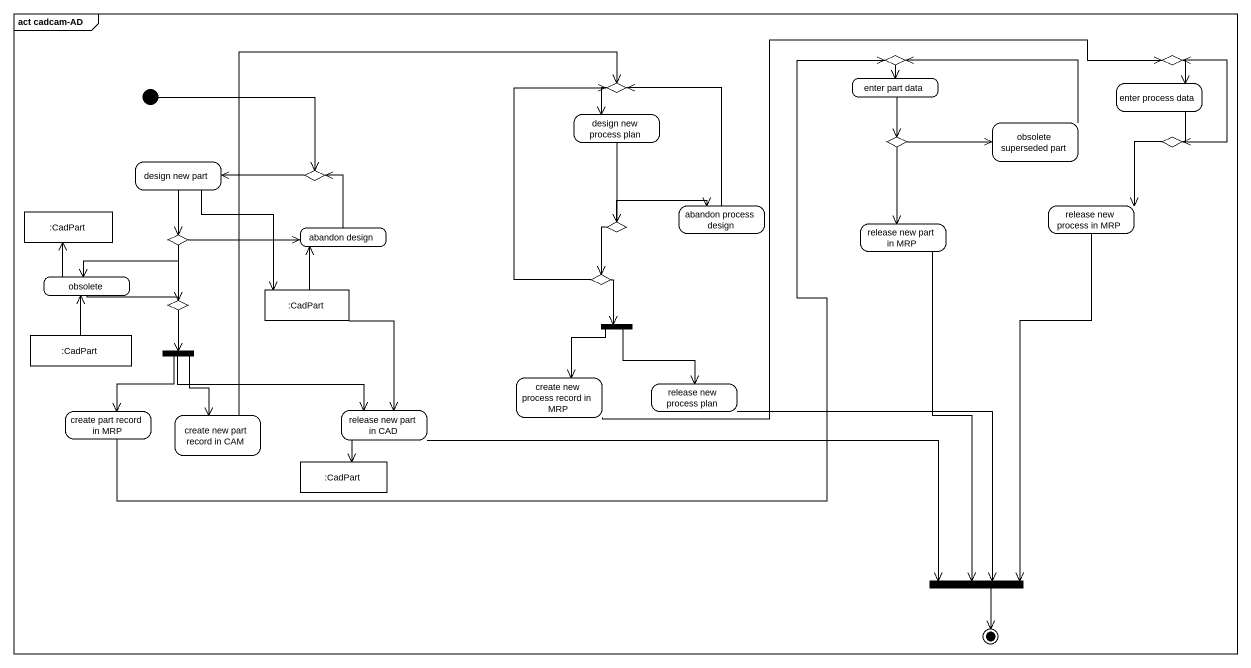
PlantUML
@startuml
mainframe act cadcam-AD
hide empty description
state choice1 <<choice>>
state "enter part data" as enter_part_data
state choice2 <<choice>>
state "enter process data" as enter_process_data
state choice3 <<choice>>
state "design new process plan" as design_new_process_plan
state "obsolete superseded part" as obsolete_superseded_part
state "design new part" as design_new_part
state choice4 <<choice>>
state choice5 <<choice>>
state choice6 <<choice>>
state "abandon process design" as abandon_process_design
state "release new process in MRP" as release_new_process_in_MRP
state ":CadPart" as CadPart <<object>>
state choice7 <<choice>>
state "abandon design" as abandon_design
state choice8 <<choice>>
state "release new part in MRP" as release_new_part_in_MRP
state obsolete
state choice9 <<choice>>
state choice10 <<choice>>
state ":CadPart" as CadPart_2 <<object>>
state ":CadPart" as CadPart_3 <<object>>
state fork1 <<fork>>
state fork2 <<fork>>
state "create new process record in MRP" as create_new_process_record
state "release new process plan" as release_new_process_plan
state "create part record in MRP" as create_part_record_in_MRP
state "create new part record in CAM" as create_new_part_record_in
state "release new part in CAD" as release_new_part_in_CAD
state ":CadPart" as CadPart_4 <<object>>
state fork3 <<join>>
[*] -right-> choice6
choice1 --> design_new_process_plan
enter_part_data --> choice4
choice2 --> enter_part_data
enter_process_data --> choice5
choice3 --> enter_process_data
design_new_process_plan --> choice8
obsolete_superseded_part -left-> choice2
design_new_part --> choice7
design_new_part --> CadPart_2
choice4 -right-> obsolete_superseded_part
choice4 --> release_new_part_in_MRP
choice5 -up-> choice3
choice5 --> release_new_process_in_MRP
choice6 -left-> design_new_part
abandon_process_design -up-> choice1
release_new_process_in_MRP --> fork3
choice7 -right-> abandon_design
choice7 -left-> obsolete
choice7 --> choice10
abandon_design -up-> choice6
choice8 -right-> abandon_process_design
choice8 --> choice9
release_new_part_in_MRP --> fork3
obsolete -up-> CadPart
obsolete -right-> choice10
choice9 -up-> choice1
choice9 --> fork2
choice10 --> fork1
CadPart_2 -up-> abandon_design
CadPart_2 --> release_new_part_in_CAD
CadPart_3 -up-> obsolete
fork1 --> create_part_record_in_MRP
fork1 --> create_new_part_record_in
fork1 -right-> release_new_part_in_CAD
fork2 --> create_new_process_record
fork2 --> release_new_process_plan
create_new_process_record -right-> choice3
release_new_process_plan --> fork3
create_part_record_in_MRP -right-> choice2
create_new_part_record_in -up-> choice1
release_new_part_in_CAD --> CadPart_4
release_new_part_in_CAD -right-> fork3
fork3 --> [*]
@enduml
